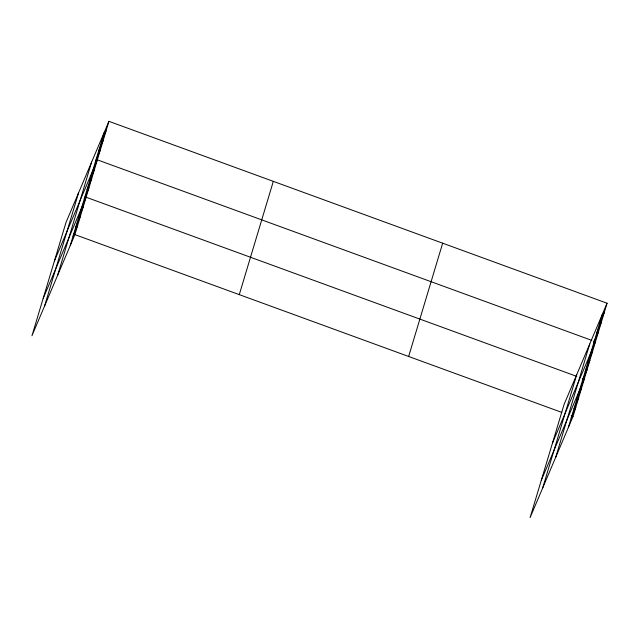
<?xml version="1.0" encoding="UTF-8"?>
<svg xmlns="http://www.w3.org/2000/svg" width="639" height="639" viewBox="0 0 639 639"><rect width="100%" height="100%" fill="white"/><g stroke="black" fill="none" stroke-linecap="round" stroke-linejoin="round"><path stroke-width="0.96" d="M44.578 306.025L78.605 192.754M57.598 275.369L91.625 162.09M70.226 245.616L104.253 132.337M108.926 121.33L65.977 222.508L31.95 335.779L74.899 234.609L108.926 121.33L607.05 303.221L573.023 416.492L530.074 517.67L564.101 404.391L607.05 303.221M239.282 294.627L273.308 181.356M408.64 356.474L442.667 243.195M542.711 487.908L576.737 374.638M555.722 457.252L589.749 343.982M568.351 427.499L602.377 314.22M101.361 141.97L106.034 130.963M98.47 151.595L103.143 140.588M95.578 161.22L100.243 150.221M54.411 261.024L97.352 159.846L591.746 340.363M89.875 180.198L94.548 169.191M87.072 189.543L91.736 178.537M84.26 198.889L88.933 187.882M43.18 298.405L86.121 197.227L576.777 376.387M78.645 217.579L83.318 206.573M75.841 226.925L80.514 215.918M73.03 236.27L77.702 225.263M599.486 323.853L604.159 312.846M596.594 333.478L601.267 322.471M593.703 343.111L598.376 332.104M552.535 442.907L595.484 341.729L593.615 341.05M588 362.081L592.673 351.075M585.196 371.427L589.869 360.42M582.385 380.772L587.057 369.765M541.305 480.288L584.254 379.111L582.385 378.432M576.769 399.463L581.442 388.456M573.966 408.808L578.638 397.801M571.162 418.154L575.827 407.147M74.899 234.609L561.817 412.403M571.154 415.813L573.023 416.492"/></g></svg>
